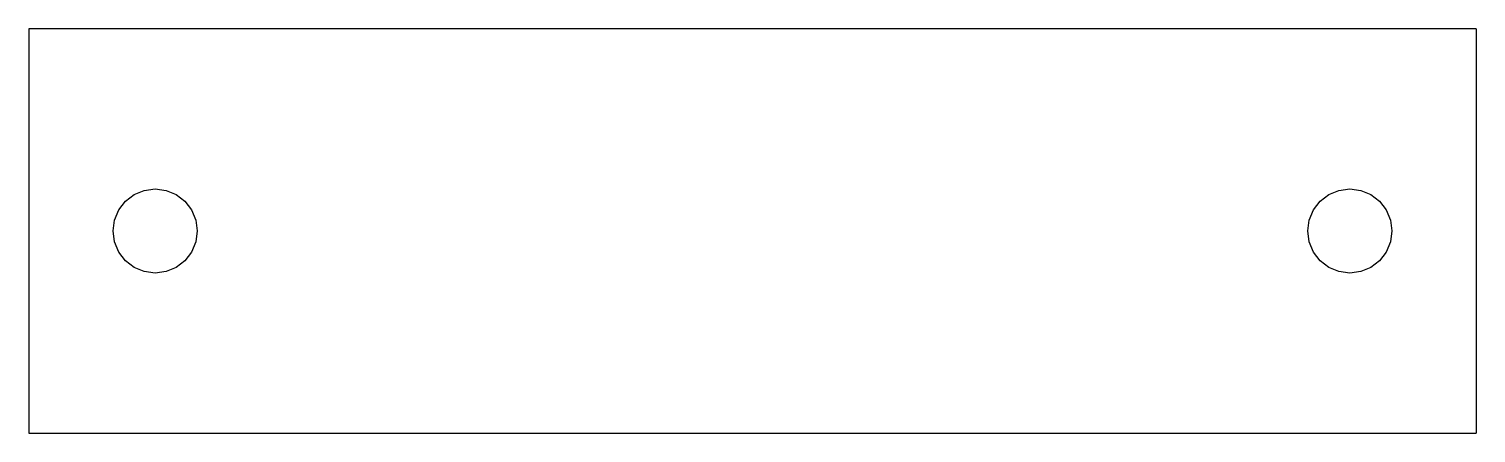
# Model space of a CAD drawing. Header units: metres. Extents: x 0 to 86, y 0 to 24.
import ezdxf

# ---------------------------------------------------------------- set-up
doc = ezdxf.new("R2010")
doc.units = ezdxf.units.M

msp = doc.modelspace()

# ---------------------------------------------------------------- linework, layer by layer
at = {"layer": 'side-panels-3mm'}
for p, q in [((86, 24), (0, 24)), ((0, 24), (0, 0)), ((86, 24), (86, 0)), ((5.335, 13.25), (5.732, 13.768)), ((5.732, 13.768), (6.25, 14.165)), ((6.25, 14.165), (6.853, 14.415)), ((6.853, 14.415), (7.5, 14.5)), ((7.5, 14.5), (8.147, 14.415)), ((8.147, 14.415), (8.75, 14.165)), ((8.75, 14.165), (9.268, 13.768)), ((9.268, 13.768), (9.665, 13.25)), ((76.335, 13.25), (76.732, 13.768)), ((76.732, 13.768), (77.25, 14.165)), ((77.25, 14.165), (77.853, 14.415)), ((77.853, 14.415), (78.5, 14.5)), ((78.5, 14.5), (79.147, 14.415)), ((79.147, 14.415), (79.75, 14.165)), ((79.75, 14.165), (80.268, 13.768)), ((80.268, 13.768), (80.665, 13.25)), ((5.085, 12.647), (5.335, 13.25)), ((9.665, 13.25), (9.915, 12.647)), ((76.085, 12.647), (76.335, 13.25)), ((80.665, 13.25), (80.915, 12.647)), ((5, 12), (5.085, 12.647)), ((9.915, 12.647), (10, 12)), ((76, 12), (76.085, 12.647)), ((80.915, 12.647), (81, 12)), ((5.085, 11.353), (5, 12)), ((5.335, 10.75), (5.085, 11.353)), ((9.915, 11.353), (9.665, 10.75)), ((10, 12), (9.915, 11.353)), ((76.085, 11.353), (76, 12)), ((76.335, 10.75), (76.085, 11.353)), ((80.915, 11.353), (80.665, 10.75)), ((81, 12), (80.915, 11.353)), ((5.732, 10.232), (5.335, 10.75)), ((9.665, 10.75), (9.268, 10.232)), ((76.732, 10.232), (76.335, 10.75)), ((80.665, 10.75), (80.268, 10.232)), ((6.25, 9.835), (5.732, 10.232)), ((6.853, 9.585), (6.25, 9.835)), ((7.5, 9.5), (6.853, 9.585)), ((8.147, 9.585), (7.5, 9.5)), ((8.75, 9.835), (8.147, 9.585)), ((9.268, 10.232), (8.75, 9.835)), ((77.25, 9.835), (76.732, 10.232)), ((77.853, 9.585), (77.25, 9.835)), ((78.5, 9.5), (77.853, 9.585)), ((79.147, 9.585), (78.5, 9.5)), ((79.75, 9.835), (79.147, 9.585)), ((80.268, 10.232), (79.75, 9.835)), ((0, 0), (86, 0))]:
    msp.add_line(p, q, dxfattribs=at)

doc.saveas('drawing.dxf')
